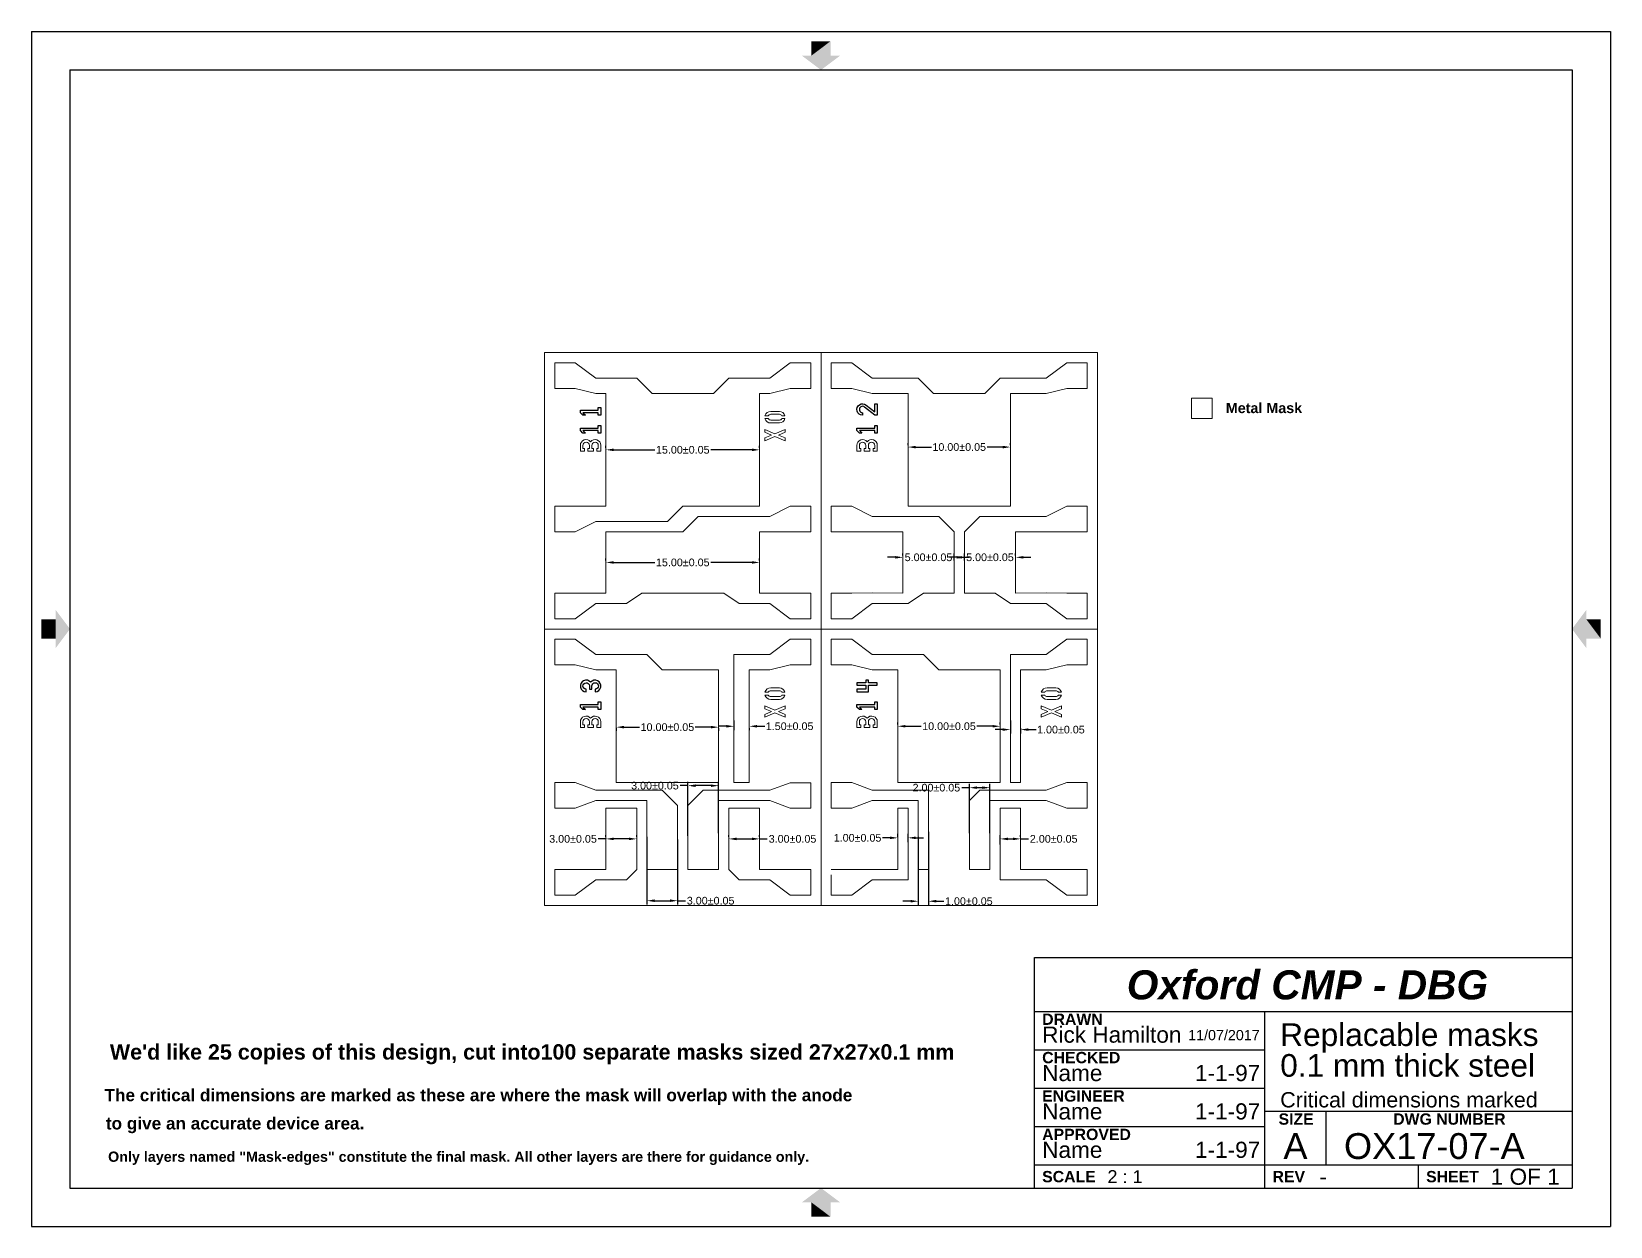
# Model space of a CAD drawing. Header units: millimetres. Extents: x -77 to 77, y -58 to 58.
import ezdxf

# ---------------------------------------------------------------- set-up
doc = ezdxf.new("R2010")
doc.units = ezdxf.units.MM
for name, color, linetype in [('border', 5, 'Continuous'), ('Metal Dimensions', 12, 'Continuous'), ('Metal Mask Comments', 12, 'Continuous'), ('Metal Mask edges', 1, 'Continuous')]:
    doc.layers.add(name, color=color, linetype=linetype)
doc.styles.add('Arial', font='arial.ttf')
doc.styles.add('Arial_Bold', font='arialbd.ttf')
doc.styles.add('Arial_Bold_Italic', font='arialbi.ttf')
doc.styles.add('DIMTEXT', font='arial.ttf')
doc.dimstyles.get("Standard").update_dxf_attribs({"dimscale": 0.15, "dimtxt": 5, "dimasz": 5, "dimexe": 2.5, "dimexo": 1.25, "dimgap": 1.25, "dimtad": 0, "dimzin": 0, "dimdsep": 46, "dimtxsty": 'DIMTEXT', "dimsah": 1, "dimcen": 4, "dimazin": 0, "dimtol": 1, "dimtp": 0.05, "dimtm": 0.05, "dimtfac": 1, "dimtofl": 0, "dimtmove": 0, "dimatfit": 3, "dimfxl": 1, "dimtolj": 1, "dimtzin": 0, "dimarcsym": 0})

# ---------------------------------------------------------------- blocks, each defined once
blk = doc.blocks.new('*D0')
at = {"layer": 'Metal Dimensions', "color": 0, "linetype": 'ByBlock', "lineweight": -2, "transparency": 16777216}
for p, q in [((8.5, 17.94), (8.5, 18.14)), ((9.25, 17.77), (10.78, 17.77)), ((17.75, 17.77), (16.22, 17.77)), ((18.5, 17.94), (18.5, 18.14))]:
    blk.add_line(p, q, dxfattribs=at)
at = {"layer": 'Metal Dimensions', "color": 0, "transparency": 16777216}
for points in [[(9.25, 17.89), (9.25, 17.64), (8.5, 17.77)], [(17.75, 17.64), (17.75, 17.89), (18.5, 17.77)]]:
    blk.add_solid(points, dxfattribs=at)
at = {"layer": 'Metal Dimensions', "color": 0, "lineweight": 0, "transparency": 16777216, "insert": (13.5, 17.77), "char_height": 0.75, "attachment_point": 5, "style": 'DIMTEXT'}
blk.add_mtext('\\A1;10.00%%p0.05', dxfattribs=at)
blk = doc.blocks.new('*D1')
at = {"layer": 'Metal Dimensions', "color": 0, "linetype": 'ByBlock', "lineweight": -2, "transparency": 16777216}
for p, q in [((7.25, 7), (6.5, 7)), ((8, 7.1875), (8, 7.375)), ((13, 6.6875), (13, 7.375)), ((13.75, 7), (14.5, 7))]:
    blk.add_line(p, q, dxfattribs=at)
at = {"layer": 'Metal Dimensions', "color": 0, "transparency": 16777216}
for points in [[(7.25, 6.875), (7.25, 7.125), (8, 7)], [(13.75, 7.125), (13.75, 6.875), (13, 7)]]:
    blk.add_solid(points, dxfattribs=at)
at = {"layer": 'Metal Dimensions', "color": 0, "lineweight": 0, "transparency": 16777216, "insert": (10.5, 7), "char_height": 0.75, "attachment_point": 5, "style": 'DIMTEXT'}
blk.add_mtext('\\A1;5.00%%p0.05', dxfattribs=at)
blk = doc.blocks.new('*D2')
at = {"layer": 'Metal Dimensions', "color": 0, "linetype": 'ByBlock', "lineweight": -2, "transparency": 16777216}
for p, q in [((13.25, 7), (12.5, 7)), ((14, 6.6875), (14, 7.375)), ((19, 7.1875), (19, 7.375)), ((19.75, 7), (20.5, 7))]:
    blk.add_line(p, q, dxfattribs=at)
at = {"layer": 'Metal Dimensions', "color": 0, "transparency": 16777216}
for points in [[(13.25, 6.875), (13.25, 7.125), (14, 7)], [(19.75, 7.125), (19.75, 6.875), (19, 7)]]:
    blk.add_solid(points, dxfattribs=at)
at = {"layer": 'Metal Dimensions', "color": 0, "lineweight": 0, "transparency": 16777216, "insert": (16.5, 7), "char_height": 0.75, "attachment_point": 5, "style": 'DIMTEXT'}
blk.add_mtext('\\A1;5.00%%p0.05', dxfattribs=at)
blk = doc.blocks.new('*D6')
at = {"layer": 'Metal Dimensions', "color": 0, "linetype": 'ByBlock', "lineweight": -2, "transparency": 16777216}
for p, q in [((-21, 17.6875), (-21, 17.875)), ((-20.25, 17.5), (-16.22475, 17.5)), ((-6.75, 17.5), (-10.77525, 17.5)), ((-6, 17.6875), (-6, 17.875))]:
    blk.add_line(p, q, dxfattribs=at)
at = {"layer": 'Metal Dimensions', "color": 0, "transparency": 16777216}
for points in [[(-20.25, 17.625), (-20.25, 17.375), (-21, 17.5)], [(-6.75, 17.375), (-6.75, 17.625), (-6, 17.5)]]:
    blk.add_solid(points, dxfattribs=at)
at = {"layer": 'Metal Dimensions', "color": 0, "lineweight": 0, "transparency": 16777216, "insert": (-13.5, 17.5), "char_height": 0.75, "attachment_point": 5, "style": 'DIMTEXT'}
blk.add_mtext('\\A1;15.00%%p0.05', dxfattribs=at)
blk = doc.blocks.new('*D7')
at = {"layer": 'Metal Dimensions', "color": 0, "linetype": 'ByBlock', "lineweight": -2, "transparency": 16777216}
for p, q in [((-21, 6.6875), (-21, 6.875)), ((-20.25, 6.5), (-16.22475, 6.5)), ((-6.75, 6.5), (-10.77525, 6.5)), ((-6, 6.6875), (-6, 6.875))]:
    blk.add_line(p, q, dxfattribs=at)
at = {"layer": 'Metal Dimensions', "color": 0, "transparency": 16777216}
for points in [[(-20.25, 6.625), (-20.25, 6.375), (-21, 6.5)], [(-6.75, 6.375), (-6.75, 6.625), (-6, 6.5)]]:
    blk.add_solid(points, dxfattribs=at)
at = {"layer": 'Metal Dimensions', "color": 0, "lineweight": 0, "transparency": 16777216, "insert": (-13.5, 6.5), "char_height": 0.75, "attachment_point": 5, "style": 'DIMTEXT'}
blk.add_mtext('\\A1;15.00%%p0.05', dxfattribs=at)
blk = doc.blocks.new('*D8')
at = {"layer": 'Metal Dimensions', "color": 0, "linetype": 'ByBlock', "lineweight": -2, "transparency": 16777216}
for p, q in [((-20, -9.69), (-20, -9.96)), ((-19.25, -9.59), (-17.72, -9.59)), ((-10.75, -9.59), (-12.28, -9.59)), ((-10, -9.69), (-10, -9.96))]:
    blk.add_line(p, q, dxfattribs=at)
at = {"layer": 'Metal Dimensions', "color": 0, "transparency": 16777216}
for points in [[(-19.25, -9.46), (-19.25, -9.71), (-20, -9.59)], [(-10.75, -9.71), (-10.75, -9.46), (-10, -9.59)]]:
    blk.add_solid(points, dxfattribs=at)
at = {"layer": 'Metal Dimensions', "color": 0, "lineweight": 0, "transparency": 16777216, "insert": (-15, -9.59), "char_height": 0.75, "attachment_point": 5, "style": 'DIMTEXT'}
blk.add_mtext('\\A1;10.00%%p0.05', dxfattribs=at)
blk = doc.blocks.new('*D9')
at = {"layer": 'Metal Dimensions', "color": 0, "linetype": 'ByBlock', "lineweight": -2, "transparency": 16777216}
for p, q in [((-21, -20.5), (-21.75, -20.5)), ((-21, -20.3125), (-21, -20.125)), ((-18.75, -20.5), (-20.25, -20.5)), ((-18, -20.3125), (-18, -20.125))]:
    blk.add_line(p, q, dxfattribs=at)
at = {"layer": 'Metal Dimensions', "color": 0, "transparency": 16777216}
for points in [[(-20.25, -20.375), (-20.25, -20.625), (-21, -20.5)], [(-18.75, -20.625), (-18.75, -20.375), (-18, -20.5)]]:
    blk.add_solid(points, dxfattribs=at)
at = {"layer": 'Metal Dimensions', "color": 0, "lineweight": 0, "transparency": 16777216, "insert": (-24.218625, -20.5), "char_height": 0.75, "attachment_point": 5, "style": 'DIMTEXT'}
blk.add_mtext('\\A1;3.00%%p0.05', dxfattribs=at)
blk = doc.blocks.new('*D10')
at = {"layer": 'Metal Dimensions', "color": 0, "linetype": 'ByBlock', "lineweight": -2, "transparency": 16777216}
for p, q in [((-17, -20.31), (-17, -26.91)), ((-14, -20.56), (-14, -26.91)), ((-16.25, -26.54), (-14.75, -26.54)), ((-14, -26.54), (-13.25, -26.54))]:
    blk.add_line(p, q, dxfattribs=at)
at = {"layer": 'Metal Dimensions', "color": 0, "lineweight": 0, "transparency": 16777216}
for points in [[(-16.25, -26.41), (-16.25, -26.66), (-17, -26.54)], [(-14.75, -26.41), (-14.75, -26.66), (-14, -26.54)]]:
    blk.add_solid(points, dxfattribs=at)
at = {"layer": 'Metal Dimensions', "color": 0, "lineweight": 0, "transparency": 16777216, "insert": (-10.78, -26.54), "char_height": 0.75, "attachment_point": 5, "style": 'DIMTEXT'}
blk.add_mtext('\\A1;3.00±0.05', dxfattribs=at)
blk = doc.blocks.new('*D11')
at = {"layer": 'Metal Dimensions', "color": 0, "linetype": 'ByBlock', "lineweight": -2, "transparency": 16777216}
for p, q in [((-13, -15.3), (-13.75, -15.3)), ((-13, -20.19), (-13, -14.93)), ((-10.75, -15.3), (-12.25, -15.3)), ((-10, -19.94), (-10, -14.93))]:
    blk.add_line(p, q, dxfattribs=at)
at = {"layer": 'Metal Dimensions', "color": 0, "transparency": 16777216}
for points in [[(-12.25, -15.18), (-12.25, -15.43), (-13, -15.3)], [(-10.75, -15.43), (-10.75, -15.18), (-10, -15.3)]]:
    blk.add_solid(points, dxfattribs=at)
at = {"layer": 'Metal Dimensions', "color": 0, "lineweight": 0, "transparency": 16777216, "insert": (-16.22, -15.3), "char_height": 0.75, "attachment_point": 5, "style": 'DIMTEXT'}
blk.add_mtext('\\A1;3.00%%p0.05', dxfattribs=at)
blk = doc.blocks.new('*D12')
at = {"layer": 'Metal Dimensions', "color": 0, "linetype": 'ByBlock', "lineweight": -2, "transparency": 16777216}
for p, q in [((-9, -20.3125), (-9, -20.125)), ((-8.25, -20.5), (-6.75, -20.5)), ((-6, -20.3125), (-6, -20.125)), ((-6, -20.5), (-5.25, -20.5))]:
    blk.add_line(p, q, dxfattribs=at)
at = {"layer": 'Metal Dimensions', "color": 0, "transparency": 16777216}
for points in [[(-8.25, -20.375), (-8.25, -20.625), (-9, -20.5)], [(-6.75, -20.625), (-6.75, -20.375), (-6, -20.5)]]:
    blk.add_solid(points, dxfattribs=at)
at = {"layer": 'Metal Dimensions', "color": 0, "lineweight": 0, "transparency": 16777216, "insert": (-2.781375, -20.5), "char_height": 0.75, "attachment_point": 5, "style": 'DIMTEXT'}
blk.add_mtext('\\A1;3.00%%p0.05', dxfattribs=at)
blk = doc.blocks.new('*D13')
at = {"layer": 'Metal Dimensions', "color": 0, "linetype": 'ByBlock', "lineweight": -2, "transparency": 16777216}
for p, q in [((-8.5, -8.9375), (-8.5, -9.875)), ((-9.25, -9.5), (-10, -9.5)), ((-7, -9.6875), (-7, -9.875)), ((-6.25, -9.5), (-5.5, -9.5))]:
    blk.add_line(p, q, dxfattribs=at)
at = {"layer": 'Metal Dimensions', "color": 0, "transparency": 16777216}
for points in [[(-9.25, -9.625), (-9.25, -9.375), (-8.5, -9.5)], [(-6.25, -9.375), (-6.25, -9.625), (-7, -9.5)]]:
    blk.add_solid(points, dxfattribs=at)
at = {"layer": 'Metal Dimensions', "color": 0, "lineweight": 0, "transparency": 16777216, "insert": (-3.06625, -9.5), "char_height": 0.75, "attachment_point": 5, "style": 'DIMTEXT'}
blk.add_mtext('\\A1;1.50%%p0.05', dxfattribs=at)
blk = doc.blocks.new('*D14')
at = {"layer": 'Metal Dimensions', "color": 0, "linetype": 'ByBlock', "lineweight": -2, "transparency": 16777216}
for p, q in [((7.5, -20.31), (7.5, -20.02)), ((8.5, -20.81), (8.5, -20.02)), ((6.75, -20.4), (6, -20.4)), ((9.25, -20.4), (10, -20.4))]:
    blk.add_line(p, q, dxfattribs=at)
at = {"layer": 'Metal Dimensions', "color": 0, "transparency": 16777216}
for points in [[(6.75, -20.52), (6.75, -20.27), (7.5, -20.4)], [(9.25, -20.27), (9.25, -20.52), (8.5, -20.4)]]:
    blk.add_solid(points, dxfattribs=at)
at = {"layer": 'Metal Dimensions', "color": 0, "lineweight": 0, "transparency": 16777216, "insert": (3.57, -20.4), "char_height": 0.75, "attachment_point": 5, "style": 'DIMTEXT'}
blk.add_mtext('\\A1;1.00%%p0.05', dxfattribs=at)
blk = doc.blocks.new('*D15')
at = {"layer": 'Metal Dimensions', "color": 0, "linetype": 'ByBlock', "lineweight": -2, "transparency": 16777216}
for p, q in [((10.5, -19.81), (10.5, -26.96)), ((9.5, -20.31), (9.5, -26.96)), ((8.75, -26.59), (8, -26.59)), ((11.25, -26.59), (12, -26.59))]:
    blk.add_line(p, q, dxfattribs=at)
at = {"layer": 'Metal Dimensions', "color": 0, "lineweight": 0, "transparency": 16777216}
for points in [[(8.75, -26.46), (8.75, -26.71), (9.5, -26.59)], [(11.25, -26.46), (11.25, -26.71), (10.5, -26.59)]]:
    blk.add_solid(points, dxfattribs=at)
at = {"layer": 'Metal Dimensions', "color": 0, "lineweight": 0, "transparency": 16777216, "insert": (14.44, -26.59), "char_height": 0.75, "attachment_point": 5, "style": 'DIMTEXT'}
blk.add_mtext('\\A1;1.00±0.05', dxfattribs=at)
blk = doc.blocks.new('*D16')
at = {"layer": 'Metal Dimensions', "color": 0, "linetype": 'ByBlock', "lineweight": -2, "transparency": 16777216}
for p, q in [((14.5, -19.94), (14.5, -15.12)), ((16.5, -19.94), (16.5, -15.12)), ((14.5, -15.5), (13.75, -15.5)), ((15.75, -15.5), (15.25, -15.5))]:
    blk.add_line(p, q, dxfattribs=at)
at = {"layer": 'Metal Dimensions', "color": 0, "transparency": 16777216}
for points in [[(15.25, -15.37), (15.25, -15.62), (14.5, -15.5)], [(15.75, -15.62), (15.75, -15.37), (16.5, -15.5)]]:
    blk.add_solid(points, dxfattribs=at)
at = {"layer": 'Metal Dimensions', "color": 0, "lineweight": 0, "transparency": 16777216, "insert": (11.27, -15.5), "char_height": 0.75, "attachment_point": 5, "style": 'DIMTEXT'}
blk.add_mtext('\\A1;2.00%%p0.05', dxfattribs=at)
blk = doc.blocks.new('*D17')
at = {"layer": 'Metal Dimensions', "color": 0, "linetype": 'ByBlock', "lineweight": -2, "transparency": 16777216}
for p, q in [((17.5, -21.0625), (17.5, -20.125)), ((18.25, -20.5), (18.75, -20.5)), ((19.5, -20.3125), (19.5, -20.125)), ((19.5, -20.5), (20.25, -20.5))]:
    blk.add_line(p, q, dxfattribs=at)
at = {"layer": 'Metal Dimensions', "color": 0, "transparency": 16777216}
for points in [[(18.25, -20.375), (18.25, -20.625), (17.5, -20.5)], [(18.75, -20.625), (18.75, -20.375), (19.5, -20.5)]]:
    blk.add_solid(points, dxfattribs=at)
at = {"layer": 'Metal Dimensions', "color": 0, "lineweight": 0, "transparency": 16777216, "insert": (22.725375, -20.5), "char_height": 0.75, "attachment_point": 5, "style": 'DIMTEXT'}
blk.add_mtext('\\A1;2.00%%p0.05', dxfattribs=at)
blk = doc.blocks.new('*D18')
at = {"layer": 'Metal Dimensions', "color": 0, "linetype": 'ByBlock', "lineweight": -2, "transparency": 16777216}
for p, q in [((18.5, -8.94), (18.5, -10.2)), ((17.75, -9.83), (17, -9.83)), ((19.5, -9.69), (19.5, -10.2)), ((20.25, -9.83), (21, -9.83))]:
    blk.add_line(p, q, dxfattribs=at)
at = {"layer": 'Metal Dimensions', "color": 0, "transparency": 16777216}
for points in [[(17.75, -9.95), (17.75, -9.7), (18.5, -9.83)], [(20.25, -9.7), (20.25, -9.95), (19.5, -9.83)]]:
    blk.add_solid(points, dxfattribs=at)
at = {"layer": 'Metal Dimensions', "color": 0, "lineweight": 0, "transparency": 16777216, "insert": (23.43, -9.83), "char_height": 0.75, "attachment_point": 5, "style": 'DIMTEXT'}
blk.add_mtext('\\A1;1.00%%p0.05', dxfattribs=at)
blk = doc.blocks.new('*D19')
at = {"layer": 'Metal Dimensions', "color": 0, "linetype": 'ByBlock', "lineweight": -2, "transparency": 16777216}
for p, q in [((7.5, -9.3125), (7.5, -9.125)), ((17.5, -9.3125), (17.5, -9.125)), ((8.25, -9.5), (9.77525, -9.5)), ((16.75, -9.5), (15.22475, -9.5))]:
    blk.add_line(p, q, dxfattribs=at)
at = {"layer": 'Metal Dimensions', "color": 0, "transparency": 16777216}
for points in [[(8.25, -9.375), (8.25, -9.625), (7.5, -9.5)], [(16.75, -9.625), (16.75, -9.375), (17.5, -9.5)]]:
    blk.add_solid(points, dxfattribs=at)
at = {"layer": 'Metal Dimensions', "color": 0, "lineweight": 0, "transparency": 16777216, "insert": (12.5, -9.5), "char_height": 0.75, "attachment_point": 5, "style": 'DIMTEXT'}
blk.add_mtext('\\A1;10.00%%p0.05', dxfattribs=at)

msp = doc.modelspace()

# ---------------------------------------------------------------- linework, layer by layer
at = {"layer": 'border'}
for p, q in [((-77.1, 58.35), (77.1, 58.35)), ((-77.1, 58.35), (-77.1, -58.35)), ((77.1, 58.35), (77.1, -58.35)), ((-73.35, 54.6), (73.35, 54.6)), ((-73.35, 54.6), (-73.35, -54.6)), ((73.35, 54.6), (73.35, -54.6)), ((20.85, -32.1), (73.35, -32.1)), ((20.85, -54.6), (20.85, -32.1)), ((20.85, -37.35), (73.35, -37.35)), ((43.35, -54.6), (43.35, -37.35)), ((20.85, -41.1), (43.35, -41.1)), ((20.85, -44.85), (43.35, -44.85)), ((43.35, -47.1), (73.35, -47.1)), ((49.35, -52.35), (49.35, -47.1)), ((20.85, -48.6), (43.35, -48.6)), ((20.85, -52.35), (73.35, -52.35)), ((58.35, -54.6), (58.35, -52.35)), ((-73.35, -54.6), (73.35, -54.6)), ((-77.1, -58.35), (77.1, -58.35))]:
    msp.add_line(p, q, dxfattribs=at)
for points in [[(0.938, 56.005), (0.938, 57.413), (-1.875, 56.004), (-0.938, 56.005)], [(0.938, 57.413), (-0.938, 57.413), (-0.938, 56.005), (-0.938, 57.413)], [(1.875, 56.005), (0.938, 56.005), (0, 54.6), (-1.875, 56.004)], [(-74.755, -0.938), (-74.755, -1.875), (-74.755, 0.938), (-74.755, 1.877)], [(-74.755, -1.875), (-73.35, 0), (-74.755, 1.877), (-73.35, 0)], [(74.755, -1.872), (74.755, -0.938), (73.35, 0), (74.751, 1.875)], [(74.755, -0.938), (76.162, -0.938), (74.751, 1.875), (74.755, 0.938)], [(-76.162, -0.938), (-74.755, -0.938), (-76.162, 0.938), (-74.755, 0.938)], [(76.162, -0.938), (76.162, 0.938), (74.755, 0.938), (76.162, 0.938)], [(0, -54.6), (-1.873, -56.005), (1.875, -56.002), (0.938, -56.005)], [(-0.938, -56.005), (-0.938, -57.413), (0.938, -57.413), (-0.938, -57.413)]]:
    msp.add_solid(points, dxfattribs=at)
at = {"layer": 'border', "extrusion": (0, 0, -1)}
msp.add_solid([(1.873, -56.005), (0.938, -56.005), (-0.938, -56.005), (-0.938, -57.413)], dxfattribs=at)
at = {"layer": 'Metal Mask edges', "lineweight": 0}
for p, q in [((-5.481, 20.827), (-5.15, 20.827)), ((-5.149, 20.546), (-5.481, 20.546)), ((-3.518, 20.827), (-3.819, 20.827)), ((-3.819, 20.546), (-3.518, 20.546)), ((3, -1), (5, -2.5)), ((5, -2.5), (10, -2.5)), ((10, -2.5), (11.5, -4)), ((5, -4), (3, -3.5)), ((7.5, -4), (5, -4)), ((7.5, -15), (7.5, -4)), ((11.5, -4), (17.5, -4)), ((17.5, -4), (17.5, -15)), ((-5.481, -6.173), (-5.15, -6.173)), ((-5.149, -6.454), (-5.481, -6.454)), ((-3.518, -6.173), (-3.819, -6.173)), ((-3.819, -6.454), (-3.518, -6.454)), ((21.519, -6.173), (21.85, -6.173)), ((21.851, -6.454), (21.519, -6.454)), ((23.482, -6.173), (23.181, -6.173)), ((23.181, -6.454), (23.482, -6.454)), ((17.5, -15), (7.5, -15))]:
    msp.add_line(p, q, dxfattribs=at)
at = {"layer": 'Metal Mask edges', "linetype": 'Continuous', "lineweight": 0, "flags": 128}
for points in [[(-27, 27), (0, 27), (0, 0), (-27, 0)], [(0, 27), (27, 27), (27, 0), (0, 0)], [(0, -27), (-27, -27), (-27, 0), (0, 0)], [(27, 0), (0, 0), (0, -27), (27, -27)]]:
    msp.add_lwpolyline(points, close=True, dxfattribs=at)
at = {"layer": 'Metal Mask edges', "lineweight": 0, "flags": 128}
for points in [[(-26, 26), (-24, 26), (-22, 24.5), (-20, 24.5)], [(-26, 26), (-24, 26), (-22, 24.5), (-18, 24.5), (-16.5, 23), (-10.5, 23), (-9, 24.5), (-5, 24.5), (-3, 26), (-1, 26), (-1, 23.5), (-3, 23.5), (-5, 23), (-6, 23), (-6, 12), (-13.5, 12), (-15, 10.5), (-22, 10.5), (-24, 9.5), (-26, 9.5), (-26, 12), (-24, 12), (-22, 12), (-21, 12), (-21, 23), (-22, 23), (-24, 23.5), (-26, 23.5), (-26, 26)], [(1, 26), (3, 26), (5, 24.5), (9.5, 24.5), (11, 23), (16, 23), (17.5, 24.5), (22, 24.5), (24, 26), (26, 26), (26, 23.5), (24, 23.5), (22, 23), (18.5, 23), (18.5, 12), (8.5, 12), (8.5, 23), (5, 23), (3, 23.5), (1, 23.5), (1, 26)], [(-26, 1), (-26, 3.5), (-24, 3.5), (-22, 3.5), (-21, 3.5), (-21, 9.5), (-13.5, 9.5), (-12, 11), (-5, 11), (-3, 12), (-1, 12), (-1, 9.5), (-6, 9.5), (-6, 3.5), (-5, 3.5), (-3, 3.5), (-1, 3.5), (-1, 1), (-3, 1), (-5, 2.5), (-8, 2.5), (-9.5, 3.5), (-17.5, 3.5), (-19, 2.5), (-22, 2.5), (-24, 1), (-26, 1)], [(1, 12), (3, 12), (5, 11), (11.5, 11), (13, 9.5), (13, 3.5), (10, 3.5), (8.5, 2.5), (5, 2.5), (3, 1), (1, 1), (1, 3.5), (3, 3.5), (5, 3.52), (8, 3.5), (8, 9.5), (1, 9.5), (1, 12)], [(26, 12), (24, 12), (22, 11), (15.5, 11), (14, 9.5), (14, 3.5), (17, 3.5), (18.5, 2.5), (22, 2.5), (24, 1), (26, 1), (26, 3.5), (24, 3.5), (22, 3.52), (19, 3.5), (19, 9.5), (26, 9.5), (26, 12)], [(-26, -1), (-24, -1), (-22, -2.5), (-17, -2.5), (-15.5, -4), (-10.5, -4), (-10, -4), (-10, -15), (-20, -15), (-20, -4), (-22, -4), (-24, -3.5), (-26, -3.5), (-26, -1)], [(-1, -1), (-3, -1), (-5, -2.5), (-8.5, -2.5), (-8.5, -15), (-7, -15), (-7, -4), (-5, -4), (-3, -3.5), (-1, -3.5), (-1, -1)], [(26, -1), (24, -1), (22, -2.5), (18.5, -2.5), (18.5, -15), (19.5, -15), (19.5, -4), (22, -4), (24, -3.5), (26, -3.5), (26, -1)], [(-26, -15), (-24, -15), (-22, -15.75), (-15.5, -15.75), (-14, -17.25), (-14, -23.5), (-17, -23.5), (-17, -16.75), (-22, -16.75), (-24, -17.5), (-26, -17.5), (-26, -15)], [(-1, -15.019), (-3, -15.019), (-5, -15.75), (-11.5, -15.75), (-13, -17.25), (-13, -23.5), (-10, -23.5), (-10, -16.75), (-5, -16.75), (-3, -17.5), (-1, -17.5), (-1, -15.019)], [(1, -15), (3, -15), (5, -15.75), (10.5, -15.75), (10.5, -23.5), (9.5, -23.5), (9.5, -16.75), (5, -16.75), (3, -17.5), (1, -17.5), (1, -15)], [(26, -15), (24, -15), (22, -15.75), (15.5, -15.75), (14.5, -16.75), (14.5, -23.5), (16.5, -23.5), (16.5, -16.75), (22, -16.75), (24, -17.5), (26, -17.5), (26, -15)], [(-26, -26), (-24, -26), (-22, -24.5), (-19, -24.5), (-18, -23.5), (-18, -17.5), (-21, -17.5), (-21, -23.5), (-22, -23.5), (-24, -23.5), (-26, -23.5), (-26, -26)], [(-1, -23.5), (-3, -23.5), (-5, -23.5), (-6, -23.5), (-6, -17.5), (-9, -17.5), (-9, -23.5), (-8, -24.5), (-5, -24.5), (-3, -26), (-1, -26), (-1, -23.5)], [(1, -23.5), (3, -23.5), (5, -23.5), (7.5, -23.5), (7.5, -17.5), (8.5, -17.5), (8.5, -24.5), (5, -24.5), (3, -26), (1, -26), (1, -24)], [(26, -26), (24, -26), (22, -24.5), (18.5, -24.5), (17.5, -24.5), (17.5, -17.5), (19.5, -17.5), (19.5, -23.5), (22, -23.5), (24, -23.5), (26, -23.5), (26, -26)]]:
    msp.add_lwpolyline(points, dxfattribs=at)
at = {"layer": 'Metal Mask edges', "lineweight": -2, "flags": 128}
for points in [[(-21.5, 20.875), (-21.75, 20.875), (-21.75, 21.125), (-23.25, 21.125), (-23, 20.875), (-23.25, 20.875), (-23.5, 21.125), (-23.5, 21.375), (-21.75, 21.375), (-21.75, 21.625), (-21.5, 21.625), (-21.5, 20.875)], [(-21.5, 19.125), (-21.75, 19.125), (-21.75, 19.375), (-23.25, 19.375), (-23, 19.125), (-23.25, 19.125), (-23.5, 19.375), (-23.5, 19.625), (-21.75, 19.625), (-21.75, 19.875), (-21.5, 19.875), (-21.5, 19.125)], [(5.5, 19.125), (5.25, 19.125), (5.25, 19.375), (3.75, 19.375), (4, 19.125), (3.75, 19.125), (3.5, 19.375), (3.5, 19.625), (5.25, 19.625), (5.25, 19.875), (5.5, 19.875), (5.5, 19.125)], [(-21.5, -7.875), (-21.75, -7.875), (-21.75, -7.625), (-23.25, -7.625), (-23, -7.875), (-23.25, -7.875), (-23.5, -7.625), (-23.5, -7.375), (-21.75, -7.375), (-21.75, -7.125), (-21.5, -7.125), (-21.5, -7.875)], [(5.5, -7.875), (5.25, -7.875), (5.25, -7.625), (3.75, -7.625), (4, -7.875), (3.75, -7.875), (3.5, -7.625), (3.5, -7.375), (5.25, -7.375), (5.25, -7.125), (5.5, -7.125), (5.5, -7.875)]]:
    msp.add_lwpolyline(points, dxfattribs=at)
at = {"layer": 'Metal Mask edges', "linetype": 'Continuous', "lineweight": -2, "flags": 128}
for points in [[(4.039, 20.875, -1.3859821), (4.419, 21.874), (5.252, 21.195), (5.252, 22), (5.5, 22), (5.5, 20.875), (5.252, 20.875), (4.261, 21.681, 1.359759), (4.039, 21.125), (4.039, 20.875)], [(-22.937, -6.125), (-22.937, -5.875, -2.30913), (-22.624, -5.542), (-22.624, -5.875), (-22.374, -5.875), (-22.373, -5.561, -2.4067338), (-22.059, -5.875), (-22.062, -6.125, 1.5854417), (-22.499, -5.208, 1.5858703), (-22.937, -6.125)]]:
    msp.add_lwpolyline(points, format="xyb", dxfattribs=at)
at = {"layer": 'Metal Mask edges', "lineweight": 0}
for points in [[(36.195, 20.559), (38.195, 20.559), (38.195, 22.559), (36.195, 22.559)], [(-5.5, 19.5), (-4.5, 19.078), (-3.5, 19.5), (-3.5, 19.219), (-4.167, 18.937), (-3.5, 18.655), (-3.5, 18.375), (-4.5, 18.797), (-5.5, 18.375), (-5.5, 18.655), (-4.831, 18.937), (-5.5, 19.219), (-5.5, 19.5)], [(-5.5, -7.5), (-4.5, -7.922), (-3.5, -7.5), (-3.5, -7.781), (-4.167, -8.063), (-3.5, -8.345), (-3.5, -8.625), (-4.5, -8.203), (-5.5, -8.625), (-5.5, -8.345), (-4.831, -8.063), (-5.5, -7.781), (-5.5, -7.5)], [(21.5, -7.5), (22.5, -7.922), (23.5, -7.5), (23.5, -7.781), (22.833, -8.063), (23.5, -8.345), (23.5, -8.625), (22.5, -8.203), (21.5, -8.625), (21.5, -8.345), (22.169, -8.063), (21.5, -7.781), (21.5, -7.5)]]:
    msp.add_lwpolyline(points, close=True, dxfattribs=at)
for points in [[(-5.481, 20.827, -0.3571719), (-4.906, 21.25), (-4.063, 21.25, -0.3423342), (-3.518, 20.827, -0.3423342)], [(-3.518, 20.546, -0.3416632), (-4.063, 20.125), (-4.906, 20.125, -0.3564956), (-5.481, 20.546)], [(-5.15, 20.827, -0.2686686), (-4.906, 20.969), (-4.063, 20.969, -0.2686686), (-3.819, 20.827, -0.2686686)], [(-3.819, 20.546, -0.2672289), (-4.063, 20.406), (-4.906, 20.406, -0.2672289), (-5.149, 20.546)], [(-5.481, -6.173, -0.3571719), (-4.906, -5.75), (-4.063, -5.75, -0.3423342), (-3.518, -6.173, -0.3423342)], [(-5.15, -6.173, -0.2686686), (-4.906, -6.031), (-4.063, -6.031, -0.2686686), (-3.819, -6.173, -0.2686686)], [(21.519, -6.173, -0.3571719), (22.094, -5.75), (22.937, -5.75, -0.3423342), (23.482, -6.173, -0.3423342)], [(21.85, -6.173, -0.2686686), (22.094, -6.031), (22.937, -6.031, -0.2686686), (23.181, -6.173, -0.2686686)], [(-3.518, -6.454, -0.3416632), (-4.063, -6.875), (-4.906, -6.875, -0.3564956), (-5.481, -6.454)], [(-3.819, -6.454, -0.2672289), (-4.063, -6.594), (-4.906, -6.594, -0.2672289), (-5.149, -6.454)], [(23.482, -6.454, -0.3416632), (22.937, -6.875), (22.094, -6.875, -0.3564956), (21.519, -6.454)], [(23.181, -6.454, -0.2672289), (22.937, -6.594), (22.094, -6.594, -0.2672289), (21.851, -6.454)]]:
    msp.add_lwpolyline(points, format="xyb", dxfattribs=at)
for points in [[(-23.5, 17.375), (-23.5, 17.938, -0.715032), (-22.5, 18.285, -0.7109105), (-21.5, 17.944), (-21.5, 17.375), (-21.906, 17.375), (-21.906, 17.625), (-21.75, 17.625), (-21.75, 17.938, 1), (-22.375, 17.938), (-22.375, 17.625), (-22.219, 17.625), (-22.219, 17.375), (-22.781, 17.375), (-22.781, 17.625), (-22.625, 17.625), (-22.625, 17.938, 1), (-23.25, 17.938), (-23.25, 17.625), (-23.094, 17.625), (-23.094, 17.375)], [(3.5, 17.375), (3.5, 17.938, -0.715032), (4.5, 18.285, -0.7109105), (5.5, 17.944), (5.5, 17.375), (5.094, 17.375), (5.094, 17.625), (5.25, 17.625), (5.25, 17.938, 1), (4.625, 17.938), (4.625, 17.625), (4.781, 17.625), (4.781, 17.375), (4.219, 17.375), (4.219, 17.625), (4.375, 17.625), (4.375, 17.938, 1), (3.75, 17.938), (3.75, 17.625), (3.906, 17.625), (3.906, 17.375)], [(-23.5, -9.625), (-23.5, -9.062, -0.715032), (-22.5, -8.715, -0.7109105), (-21.5, -9.056), (-21.5, -9.625), (-21.906, -9.625), (-21.906, -9.375), (-21.75, -9.375), (-21.75, -9.062, 1), (-22.375, -9.062), (-22.375, -9.375), (-22.219, -9.375), (-22.219, -9.625), (-22.781, -9.625), (-22.781, -9.375), (-22.625, -9.375), (-22.625, -9.062, 1), (-23.25, -9.062), (-23.25, -9.375), (-23.094, -9.375), (-23.094, -9.625)], [(3.5, -9.625), (3.5, -9.062, -0.715032), (4.5, -8.715, -0.7109105), (5.5, -9.056), (5.5, -9.625), (5.094, -9.625), (5.094, -9.375), (5.25, -9.375), (5.25, -9.062, 1), (4.625, -9.062), (4.625, -9.375), (4.781, -9.375), (4.781, -9.625), (4.219, -9.625), (4.219, -9.375), (4.375, -9.375), (4.375, -9.062, 1), (3.75, -9.062), (3.75, -9.375), (3.906, -9.375), (3.906, -9.625)]]:
    msp.add_lwpolyline(points, format="xyb", close=True, dxfattribs=at)
msp.add_lwpolyline([(3, -3.5), (1, -3.5), (1, -1), (3, -1)], dxfattribs=at)
at = {"layer": 'Metal Mask edges', "linetype": 'Continuous', "lineweight": -2, "flags": 128}
msp.add_lwpolyline([(3.5, -6.125), (4.626, -6.125), (4.626, -5.499), (5.5, -5.499), (5.5, -5.249), (4.626, -5.249), (4.626, -4.999), (4.376, -4.999), (4.376, -5.249), (3.5, -5.249), (3.5, -5.499), (4.376, -5.499), (4.376, -5.875), (3.5, -5.875), (3.5, -6.125)], dxfattribs=at)

# ---------------------------------------------------------------- texts
at = {"layer": 'border'}
for s, height, style, p in [('Oxford CMP - DBG', 2.84205, 'Arial_Bold_Italic', (29.864, -36.175)), ('DRAWN', 1.1052, 'Arial_Bold', (21.6, -38.664)), ('Replacable masks', 2.21055, 'Arial', (44.85, -40.728)), ('Rick Hamilton', 1.5789, 'Arial', (21.6, -40.406)), ('11/07/2017', 1, 'Arial', (35.856, -40.164)), ('CHECKED', 1.1052, 'Arial_Bold', (21.6, -42.414)), ('0.1 mm thick steel', 2.21055, 'Arial', (44.85, -43.728)), ('Name', 1.5789, 'Arial', (21.6, -44.156)), ('1-1-97', 1.5789, 'Arial', (36.527, -44.156)), ('ENGINEER', 1.1052, 'Arial_Bold', (21.6, -46.164)), ('Critical dimensions marked', 1.5, 'Arial', (44.85, -46.728)), ('Name', 1.5789, 'Arial', (21.6, -47.906)), ('1-1-97', 1.5789, 'Arial', (36.527, -47.906)), ('SIZE', 1.1052, 'Arial_Bold', (44.689, -48.414)), ('DWG NUMBER', 1.1052, 'Arial_Bold', (55.884, -48.414)), ('APPROVED', 1.1052, 'Arial_Bold', (21.6, -49.914)), ('A', 2.526, 'Arial', (45.16, -51.764)), ('OX17-07-A', 2.5263, 'Arial', (51.077, -51.764)), ('Name', 1.5789, 'Arial', (21.6, -51.656)), ('1-1-97', 1.5789, 'Arial', (36.527, -51.656)), ('SCALE', 1.1052, 'Arial_Bold', (21.6, -54.039)), ('2 : 1', 1.2632, 'Arial', (27.975, -54.12)), ('REV', 1.1052, 'Arial_Bold', (44.1, -54.039)), ('-', 1.579, 'Arial', (48.675, -54.281)), ('SHEET', 1.1052, 'Arial_Bold', (59.1, -54.039)), ('1 OF 1', 1.5789, 'Arial', (65.407, -54.281))]:
    msp.add_text(s, height=height, dxfattribs=dict(at, style=style)).set_placement(p)
at = {"layer": 'Metal Dimensions', "lineweight": 0, "insert": (39.538, 22.086), "char_height": 1, "attachment_point": 1, "style": 'Arial_Bold'}
msp.add_mtext_dynamic_manual_height_columns('Metal Mask', width=15.66306, gutter_width=3.125, heights=[0], dxfattribs=at)
at = {"layer": 'Metal Mask Comments', "linetype": 'Continuous', "lineweight": -3, "style": 'Arial_Bold'}
for s, height, p in [("We'd like 25 copies of this design, cut into100 separate masks sized 27x27x0.1 mm ", 1.5, (-69.451, -42.054)), ('The critical dimensions are marked as these are where the mask will overlap with the anode', 1.2, (-69.976, -46.123)), ('to give an accurate device area.', 1.2, (-69.844, -48.879)), ('Only layers named "Mask-edges" constitute the final mask. All other layers are there for guidance only.', 1, (-69.627, -52.04))]:
    msp.add_text(s, height=height, dxfattribs=at).set_placement(p)

# ---------------------------------------------------------------- dimensions: what is measured, and where the dimension line sits
at = {"layer": 'Metal Dimensions', "lineweight": 0}
for base, p1, p2, picture, middle in [((-6, 17.5), (-21, 17.5), (-6, 17.5), '*D6', (-13.5, 17.5)), ((18.5, 17.768), (8.5, 17.75), (18.5, 17.75), '*D0', (13.5, 17.768)), ((-6, 6.5), (-21, 6.5), (-6, 6.5), '*D7', (-13.5, 6.5)), ((8, 7), (13, 6.5), (8, 7), '*D1', (10.5, 7)), ((19, 7), (14, 6.5), (19, 7), '*D2', (16.5, 7)), ((-10, -9.585), (-20, -9.5), (-10, -9.5), '*D8', (-15, -9.585)), ((-7, -9.5), (-8.5, -8.75), (-7, -9.5), '*D13', (-3.066, -9.5)), ((7.5, -9.5), (17.5, -9.5), (7.5, -9.5), '*D19', (12.5, -9.5)), ((19.5, -9.826), (18.5, -8.75), (19.5, -9.5), '*D18', (23.434, -9.826)), ((-13, -15.304), (-10, -20.125), (-13, -20.375), '*D11', (-16.219, -15.304)), ((14.5, -15.496), (16.5, -20.125), (14.5, -20.125), '*D16', (11.275, -15.496)), ((-21, -20.5), (-18, -20.5), (-21, -20.5), '*D9', (-24.219, -20.5)), ((-6, -20.5), (-9, -20.5), (-6, -20.5), '*D12', (-2.781, -20.5)), ((7.5, -20.397), (8.5, -21), (7.5, -20.5), '*D14', (3.566, -20.397)), ((19.5, -20.5), (17.5, -21.25), (19.5, -20.5), '*D17', (22.725, -20.5))]:
    dim = msp.add_linear_dim(base=base, p1=p1, p2=p2, dimstyle='STANDARD', override={"dimtxsty": 'DIMTEXT'}, dxfattribs=at)
    dim.commit()
    dim.dimension.update_dxf_attribs({"geometry": picture, "text_midpoint": middle})
for base, p1, p2, picture, middle in [((10.5, -26.585), (9.5, -20.125), (10.5, -19.625), '*D15', (14.436, -26.585)), ((-14, -26.536), (-17, -20.125), (-14, -20.375), '*D10', (-10.779, -26.536))]:
    dim = msp.add_linear_dim(base=base, p1=p1, p2=p2, dimstyle='STANDARD', dxfattribs=at)
    dim.commit()
    dim.dimension.update_dxf_attribs({"geometry": picture, "text_midpoint": middle})

doc.saveas('drawing.dxf')
